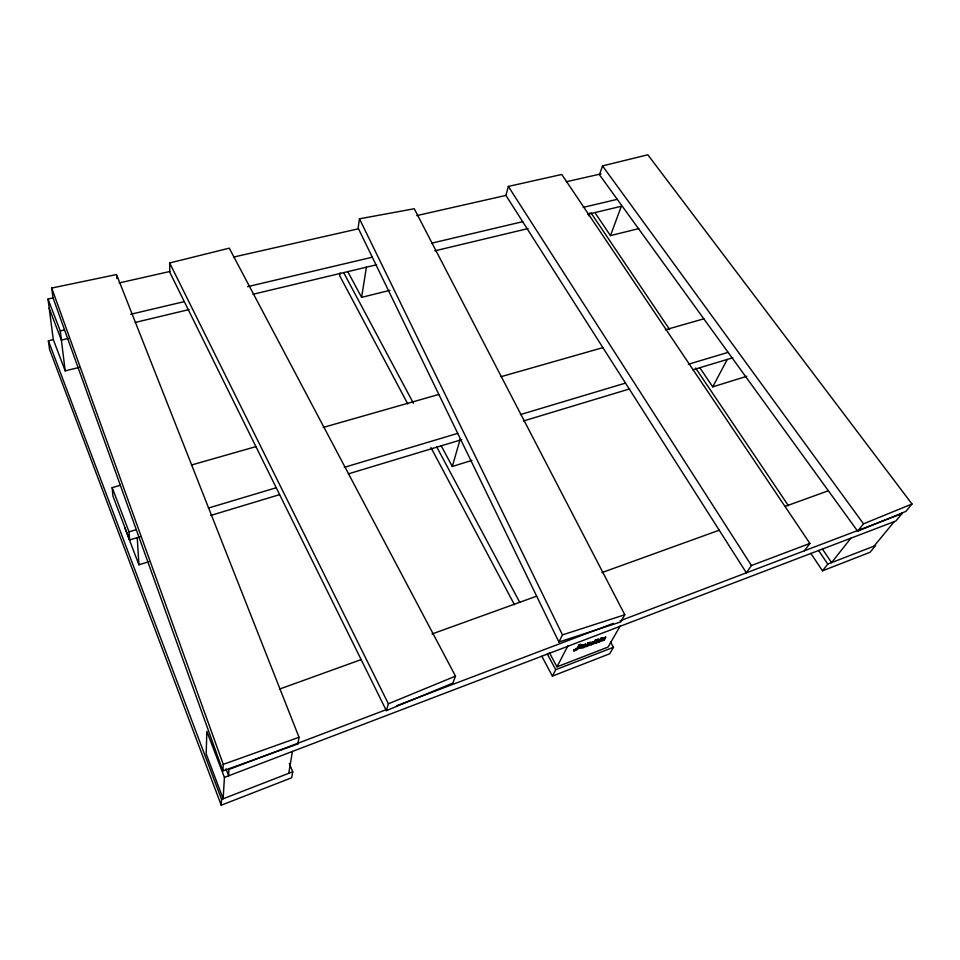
<?xml version="1.0" encoding="UTF-8"?>
<svg xmlns="http://www.w3.org/2000/svg" width="960" height="960" viewBox="0 0 960 960"><rect width="100%" height="100%" fill="white"/><g stroke="black" fill="none" stroke-linecap="round" stroke-linejoin="round"><path stroke-width="1.44" d="M222.9 770.892L223.26 764.364L51.732 288.048L116.544 274.536L299.028 737.28L297.876 743.952L222.9 770.892L52.92 297.504L51.732 288.048M289.32 763.452L292.728 771.768L291.696 777.744L221.232 805.212L221.568 799.392L48.384 340.8L53.304 339.624L65.184 370.872L79.548 367.308M224.424 777.408L223.152 798.768L206.196 753.96L206.832 731.364L224.424 777.408L895.872 521.004L901.884 513.732L901.5 513.204M228.852 768.756L228.672 775.788L225.996 768.828M586.032 646.62L587.832 645.972L590.568 642.96L589.692 645.3L591.492 644.664L593.028 642.084L588.144 643.284L586.032 646.62L585.672 645.96L587.472 645.312L589.584 642.576M340.08 272.976L339.696 275.784L407.784 403.944M605.532 637.008L604.02 639.372L602.244 640.008L602.616 640.668L604.392 640.032L605.832 637.188L601.14 638.64L598.992 641.964L600.06 639.084M359.472 218.808L358.128 227.976L558.888 642.012L620.7 621.948L624.804 614.772L414.24 208.752L359.472 218.808L562.464 634.896L558.888 642.012M579.312 647.496L580.668 645.672M389.952 290.316L361.596 297.348L366.42 267.192M288.78 773.304L292.392 751.452M809.88 543.42L751.428 565.524L746.364 572.82L505.932 195.408L508.344 186.42L561.78 174.468L809.88 543.42L804.408 550.764M471.936 460.392L452.292 466.476L460.272 438.9M386.352 710.64L388.38 703.8L169.656 262.968L229.26 248.172L455.496 676.14L452.844 683.1L386.352 710.64L169.812 272.316L169.656 262.968M602.508 165.9L599.472 174.768L857.664 531.204L905.868 511.416L912 504L647.832 154.788L602.508 165.9L863.496 523.836L857.664 531.204M588.792 215.796L589.74 213.06M638.772 228.6L610.476 235.62L621.312 206.28L587.796 214.296M549.336 652.548L556.98 666.852L567.804 645.972M541.86 656.292L552.384 676.116L555.72 669.696L613.452 647.28L610.512 642.06M699.852 367.788L712.74 386.856L727.248 359.436M620.268 625.836L608.076 647.064L556.98 666.852M613.452 647.28L609.672 653.784L552.384 676.116M578.796 645.576L576.6 649.02L573.636 651.048L576.288 650.064A2.88 0.864 -28.8 0 0 577.884 649.008L580.788 644.868L578.796 645.576L578.436 644.916M580.416 644.196L577.512 648.348A2.88 0.864 -28.8 0 1 575.916 649.392L573.912 650.196M592.476 641.88L591.492 644.664M595.896 642.408L594.132 643.212L595.896 642.408L594.864 642.156M597.216 641.112C589.608 643.116 603.516 635.808 597.72 642.42L592.956 643.896L597.216 641.112L597 639.96L594.756 640.86M594.984 642.564L597.348 641.76L598.872 639.216L597.696 639.048M598.62 641.316L600.408 640.668L602.556 637.944M598.992 641.964L600.768 641.328C600.912 638.748 606.648 636.528 602.616 640.668M822.504 570.816L827.784 564.096L875.616 545.532L870.036 552.288L822.504 570.816L810.828 553.392M850.872 538.188L831.588 562.62L822.396 549.012M592.824 642.588L592.716 643.284L594.456 642.828M874.044 546.144L894.276 521.616M593.748 642.372L595.824 641.292L596.544 642.816M576.228 648.36L575.412 648.972M581.184 645.3L582.384 644.604M594.948 640.236L595.68 639.84M594.396 641.508L595.896 640.824M582.612 646.476L581.244 646.824L583.764 644.64M388.38 703.8L455.496 676.14M863.496 523.836L912 504M589.896 642.42L590.76 642.336M221.568 799.392L292.728 771.768M229.092 769.38L385.932 709.788M396.852 705.636L613.416 623.34M620.112 620.796L901.884 513.732M279.54 689.088L361.14 659.604M432 633.996L536.664 596.172M601.908 572.604L719.22 530.208M785.148 506.388L828.372 490.764M223.26 764.364L299.028 737.28M562.464 634.896L624.804 614.772M124.812 527.724L138.912 564.804L148.884 561.72M712.74 386.856L746.772 376.296M120.348 485.304L112.176 487.632L112.896 495.996L129.6 539.94L140.052 536.784M210.588 515.484L279.468 494.676M348.36 473.868L461.736 439.632M523.452 420.984L629.652 388.908M692.796 369.84L732.852 357.744M129.6 539.94L129.024 531.84L136.284 529.668M208.368 508.068L276.24 487.74M344.316 467.34L457.716 433.368M520.416 414.576L625.5 383.1M688.344 364.26L728.112 352.356M191.484 465.012L255.924 446.616M323.256 427.416L438.84 394.44M500.928 376.716L602.904 347.628M665.304 329.82L703.824 318.828M68.628 338.352L61.392 340.08L49.212 308.352M135.216 322.44L189.012 309.576M252.996 294.288L376.596 264.756M434.82 250.848L528.06 228.564M53.076 297.912L48 299.064L60.264 330.924L64.56 329.916M130.668 314.292L184.296 301.62M247.548 286.68L372.3 257.208M431.964 243.108L522.66 221.688M583.236 207.372L617.268 199.332M119.088 282.972L169.848 271.488M233.58 257.064L358.512 228.78M416.832 215.58L505.932 195.408M566.256 181.752L601.056 173.88M579.396 647.688L584.088 646.2L585.672 643.692M595.548 213.552L610.476 235.62M591.048 212.94L669.672 329.58M695.604 368.04L788.472 505.776M818.58 550.452L827.784 564.096M508.344 186.42L751.428 565.524M604.02 639.372L604.392 640.032M602.184 637.752L602.556 638.412M601.92 638.34L602.28 638.988M600.768 637.98L601.14 638.64M600.408 640.668L600.768 641.328M597.348 641.76L597.72 642.42M593.928 642.18L594.3 642.84M589.212 642.396L589.584 643.056M588.948 642.972L589.32 643.644M587.772 642.624L588.144 643.284M587.472 645.312L587.832 645.972M573.972 649.536L574.332 650.196M347.928 271.884L361.596 297.348M441.084 445.584L452.292 466.476M343.668 272.628L413.412 403.224M436.656 446.76L519.792 602.412M547.26 653.868L555.72 669.696M430.944 447.552L514.476 604.776M297.636 743.34L297.876 743.952M112.176 487.632L129.024 531.84M221.232 805.212L49.548 349.404L48.384 340.8M48 299.064L53.304 339.624M60.264 330.924L65.184 370.872M116.628 275.88L116.808 278.568M137.244 537.636L138.912 564.804M579.72 647.88C587.58 649.596 587.94 639.204 579.72 647.88M581.772 646.86C583.188 648.996 585.864 642.612 581.772 646.86"/></g></svg>
